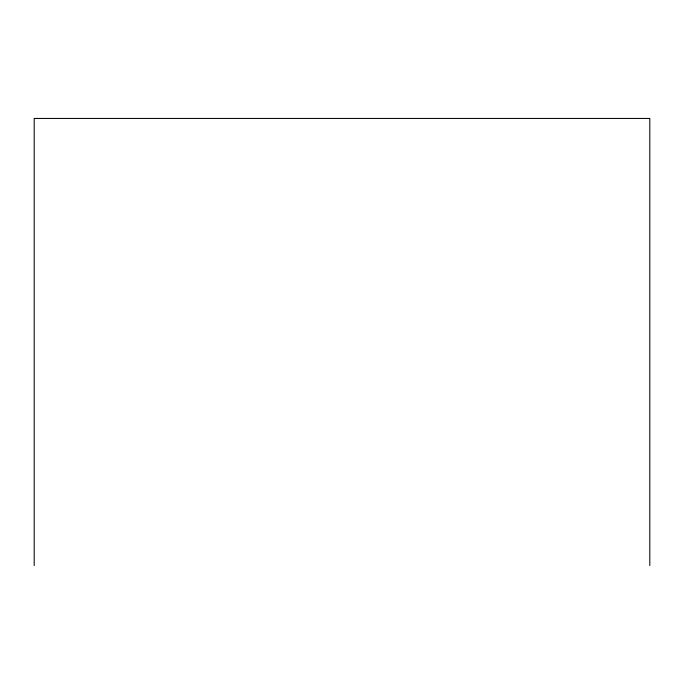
<?xml version="1.0" encoding="UTF-8"?>
<svg xmlns="http://www.w3.org/2000/svg" width="684" height="684" viewBox="0 0 684 684"><rect width="100%" height="100%" fill="white"/><g stroke="black" fill="none" stroke-linecap="round" stroke-linejoin="round"><path stroke-width="1.03" d="M649.8 565.557L649.8 118.443L34.2 118.443L34.2 565.557"/></g></svg>
